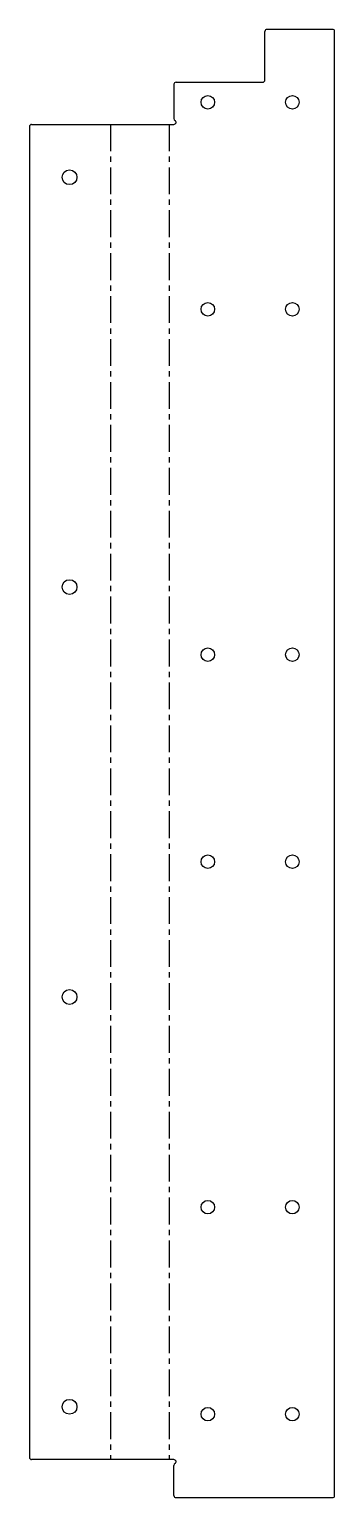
# Model space of a CAD drawing. Header units: millimetres. Extents: x -26 to 118, y 0 to 695.
import ezdxf

# ---------------------------------------------------------------- set-up
doc = ezdxf.new("R2010")
doc.units = ezdxf.units.MM
doc.linetypes.add('CENTERX2', pattern=[20.32, 12.7, -2.54, 2.54, -2.54])

msp = doc.modelspace()

# ---------------------------------------------------------------- linework, layer by layer
at = {"color": 7, "linetype": 'Continuous', "lineweight": 25}
for p, q in [((85, 671), (85, 694)), ((117, 695), (86, 695)), ((118, 1), (118, 694)), ((42, 669), (42, 652.73)), ((43, 670), (84, 670)), ((-26.42, 649), (-26.42, 19)), ((-25.42, 650), (42, 650)), ((42, 18), (-25.42, 18)), ((42, 1), (42, 15.27)), ((43, 0), (117, 0))]:
    msp.add_line(p, q, dxfattribs=at)
at = {"color": 7, "linetype": 'CENTERX2'}
for p, q in [((11.93, 650), (11.93, 18)), ((39.64, 650), (39.64, 18))]:
    msp.add_line(p, q, dxfattribs=at)
at = {"color": 7, "linetype": 'Continuous', "lineweight": 25}
for centre, radius in [((58, 660.5), 3.2), ((98, 660.5), 3.2), ((-7.42, 625), 3.5), ((58, 562.5), 3.2), ((98, 562.5), 3.2), ((-7.42, 431), 3.5), ((58, 399), 3.2), ((98, 399), 3.2), ((58, 301), 3.2), ((98, 301), 3.2), ((-7.42, 237), 3.5), ((58, 137.5), 3.2), ((98, 137.5), 3.2), ((-7.42, 43), 3.5), ((58, 39.5), 3.2), ((98, 39.5), 3.2)]:
    msp.add_circle(centre, radius, dxfattribs=at)
for centre, start, end in [((86, 694), 90, 180), ((117, 694), 0, 90), ((43, 669), 90, 180), ((84, 671), 270, 0), ((-25.42, 649), 90, 180), ((43, 652.73), 180, 240), ((42, 651), 270, 60), ((-25.42, 19), 180, 270), ((42, 17), 300, 90), ((43, 15.27), 120, 180), ((43, 1), 180, 270), ((117, 1), 270, 0)]:
    msp.add_arc(centre, 1, start, end, dxfattribs=at)

doc.saveas('drawing.dxf')
